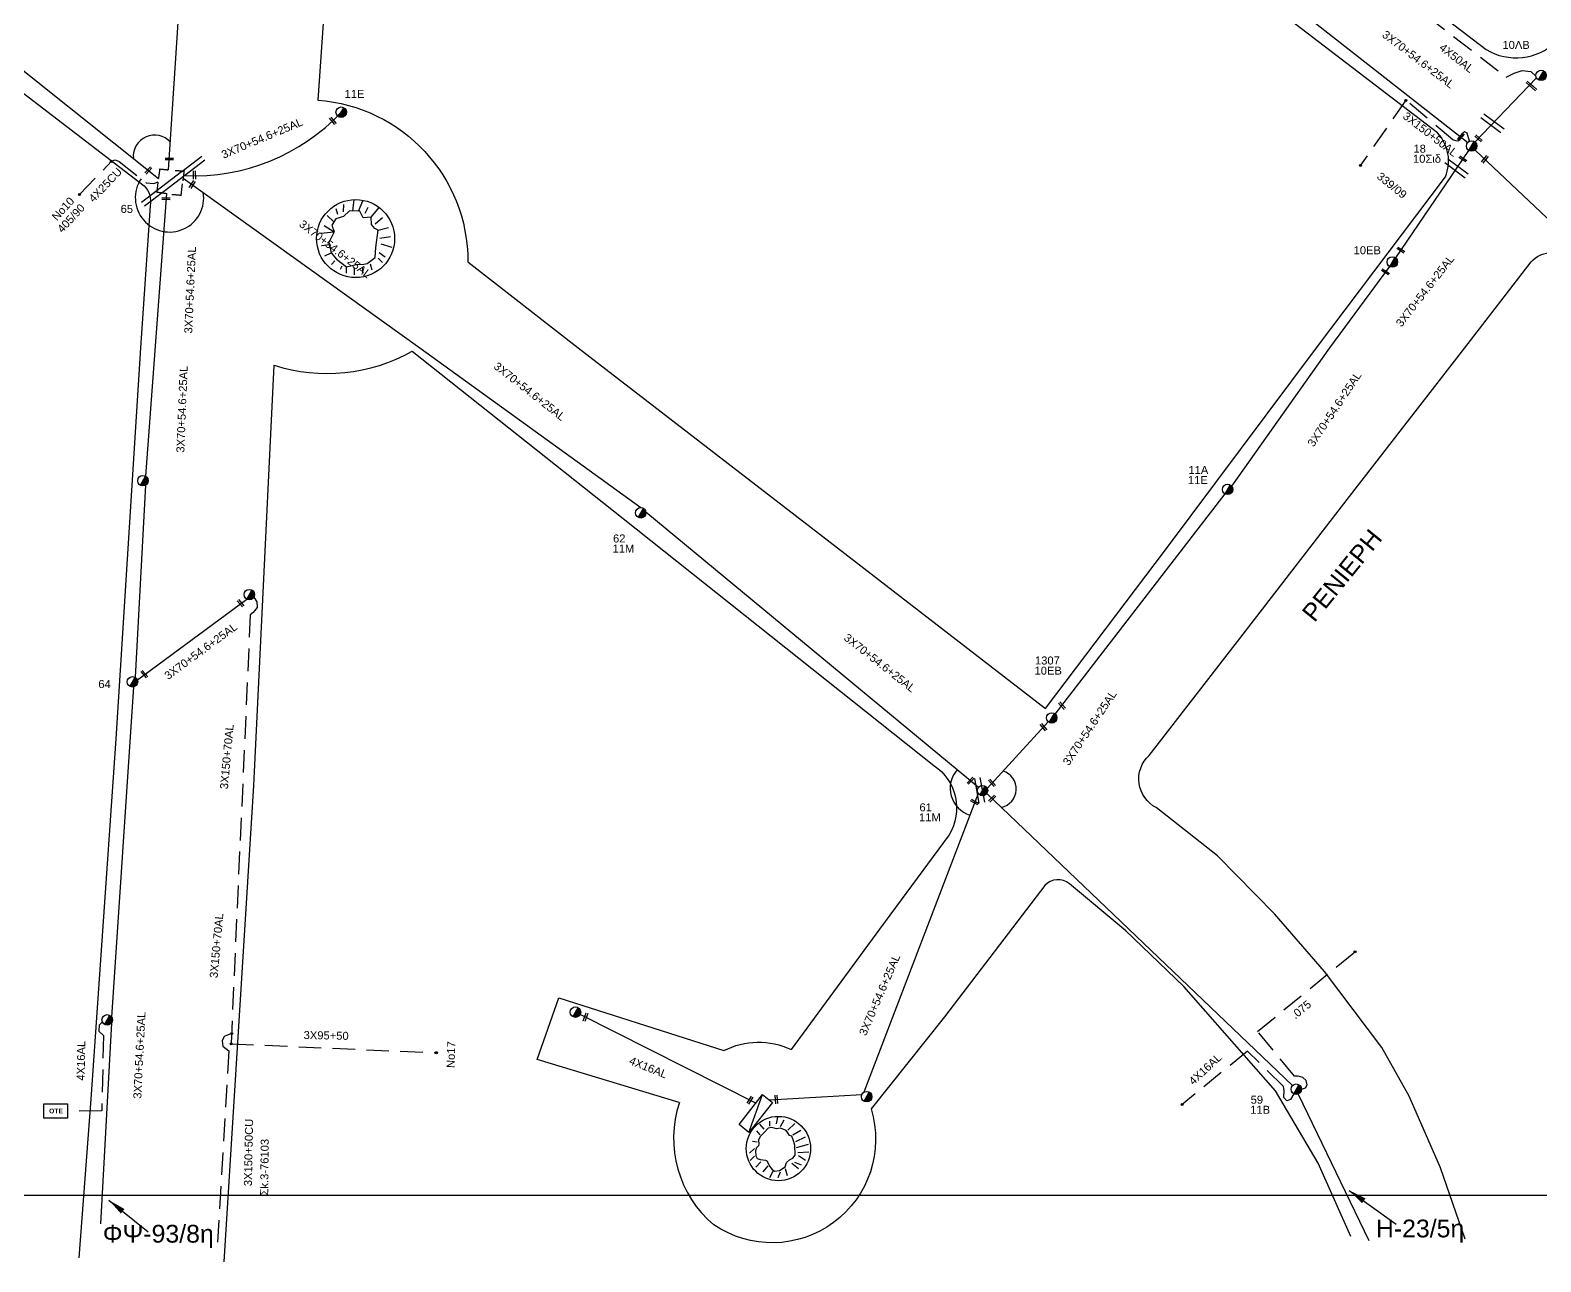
# Model space of a CAD drawing. Header units: millimetres. Extents: x 895 to 1951, y 728 to 1259.
# Drawn here: x 1381.8 to 1551.7, y 738.5 to 877 of the extents above; entities that cross this region are included whole.
import ezdxf

# ---------------------------------------------------------------- set-up
doc = ezdxf.new("R2010")
doc.units = ezdxf.units.MM
doc.linetypes.add('DASHED', pattern=[19.05, 12.7, -6.35])
for name, color, linetype in [('Pillar OTE', 7, 'Continuous'), ('Άγνωστα', 7, 'Continuous'), ('Γέφυρες Εναέριου Δικτύου', 7, 'Continuous'), ('Επιγραφές - Σχήματα', 7, 'Continuous'), ('Καλώδια ΧΤ   3x150+50AL', 7, 'DASHED'), ('Καλώδια ΧΤ   3x150+50CU', 7, 'DASHED'), ('Καλώδια ΧΤ   4x16AL', 7, 'DASHED'), ('Καλώδια ΧΤ   4x25CU', 7, 'DASHED'), ('Μηχανική τομή', 7, 'Continuous'), ('Στύλος ΦΜ', 7, 'Continuous'), ('Στύλος ΦΜ @ 1', 7, 'Continuous'), ('Συνδέσεις', 7, 'Continuous'), ('Συνεστραμμένα ΧΤ   3x70+54.6+25 AL', 7, 'SYN_LINE'), ('Τομή', 7, 'Continuous'), ('Υποσταθμοί', 7, 'Continuous'), ('Υπόβαθρο ΔΕΗ', 7, 'Continuous'), ('Υπόγεια καλώδια Δικτύου ΧΤ και Παρ. ΧΤ - 3X150+70 AL', 7, 'DASHED'), ('Υπόγεια καλώδια Παροχών ΧΤ   .075', 7, 'DASHED'), ('Υπόγεια καλώδια Παροχών ΧΤ   4x16AL', 7, 'DASHED'), ('Υπόγεια καλώδια Παροχών ΧΤ   4x50AL', 7, 'DASHED')]:
    doc.layers.add(name, color=color, linetype=linetype)
doc.styles.add('arial', font='ARIAL.TTF')
doc.styles.get("Standard").update_dxf_attribs({"font": 'ARIAL.TTF'})
doc.linetypes.add('SYN_LINE', pattern='A,0.5,-0.0001,["/\\/\\/\\/",Standard,S=0.1,R=0,X=0,Y=-0.05],-0.25', length=0.7501)
doc.dimstyles.new('ISO-25', dxfattribs={"dimtxt": 2.5, "dimasz": 2.5, "dimexe": 1.25, "dimexo": 0.625, "dimtad": 1, "dimtxsty": 'Standard', "dimcen": 2.5, "dimadec": 0, "dimazin": 0, "dimtfac": 1, "dimtmove": 0, "dimatfit": 3, "dimfxl": 1, "dimarcsym": 0})

# ---------------------------------------------------------------- blocks, each defined once
blk = doc.blocks.new('ΥΠΑΡΧΩΝ ΤΣΙΜΕΝΤΕΝΙΟΣ ΣΤΥΛΟΣ')
at = {"layer": 'Στύλος ΦΜ'}
blk.add_hatch(color=7, dxfattribs=at).paths.add_polyline_path([(-1.29, -2.28, 0.574793), (2.62, 0, 0.268822), (1.3, 2.27)])
at = {"layer": 'Στύλος ΦΜ', "color": 7}
blk.add_line((-1.29, -2.28), (1.3, 2.27), dxfattribs=at)
blk.add_circle((0, 0), 2.62, dxfattribs=at)
at = {"layer": 'Στύλος ΦΜ', "flags": 4}
for tag, p in [('ΑΡΙΘΜΟΣ', (-4.68, 8.05)), ('ΤΥΠΟΣ', (-4.91, 3.03))]:
    blk.add_attdef(tag, p, '', height=4, dxfattribs=at)
blk = doc.blocks.new('ΜΗΧΑΝΙΚΗ ΤΟΜΗ')
at = {"layer": 'Μηχανική τομή', "ltscale": 40}
for p, q in [((-1.89, 0.78), (1.89, 0.78)), ((1.89, 0), (-1.89, 0))]:
    blk.add_line(p, q, dxfattribs=at)
blk = doc.blocks.new('ΤΟΜΗ')
at = {"layer": 'Τομή', "ltscale": 40}
for p, q in [((-5.68, 0), (5.68, 0)), ((5.68, -2.33), (-5.68, -2.33))]:
    blk.add_line(p, q, dxfattribs=at)
blk = doc.blocks.new('_ΣΥΝΔΕΣΗ')
at = {"layer": 'Συνδέσεις', "linetype": 'SYN_LINE', "ltscale": 40}
blk.add_hatch(color=256, dxfattribs=at).paths.add_polyline_path([(0.5, -0.01, 1), (-0.5, -0.01, 1)])
at = {"layer": 'Συνδέσεις'}
blk.add_circle((0, -0.01), 0.5, dxfattribs=at)
blk = doc.blocks.new('ΠΡΟΒΛΕΠΟΜΕΝΟΣ ΥΠΟΣΤΑΘΜΟΣ ΣΕ ΚΛΕΙΣΤΟ ΧΩΡΟ')
at = {"layer": 'Υποσταθμοί', "ltscale": 40}
blk.add_line((-9.52, -3.13), (9.52, 3.13), dxfattribs=at)
blk.add_lwpolyline([(-9.52, -3.13), (-9.52, 3.13), (9.52, 3.13), (9.52, -3.13)], close=True, dxfattribs=at)
at = {"layer": 'Υποσταθμοί', "linetype": 'SYN_LINE', "ltscale": 40, "flags": 1}
for tag, p in [('ΜΕΤΑΣΧΗΜΑΤΙΣΜΟΣ', (11.6, 2.32)), ('ΙΣΧΥΣ', (11.57, -0.79)), ('ΑΡΙΘΜΟΣ', (11.71, -3.81))]:
    blk.add_attdef(tag, p, '', height=2, dxfattribs=at)
blk = doc.blocks.new('PILLAR ΟΤΕ')
at = {"layer": 'Pillar OTE', "ltscale": 40}
blk.add_lwpolyline([(-3.31, 2.02), (3.39, 2.02), (3.39, -1.99), (-3.31, -1.99)], close=True, dxfattribs=at)
at = {"layer": 'Pillar OTE', "insert": (-1.81, 0.71), "char_height": 1.3575, "width": 109.961, "attachment_point": 1}
blk.add_mtext('{\\fArial|b1|i0|c161|p34;OTE}', dxfattribs=at)

msp = doc.modelspace()

# ---------------------------------------------------------------- linework, layer by layer
at = {"layer": 'Άγνωστα'}
msp.add_lwpolyline([(1544.26, 864.39), (1544.17, 864.46)], dxfattribs=at)
at = {"layer": 'Άγνωστα', "color": 2}
for points in [[(1489.35, 791.14), (1523.73, 758.3)], [(1524.38, 757.35), (1532.34, 740.87)]]:
    msp.add_lwpolyline(points, dxfattribs=at)
at = {"layer": 'Άγνωστα', "color": 1, "linetype": 'DASHED', "ltscale": 0.2}
msp.add_lwpolyline([(1404.35, 762.99), (1427.44, 761.99)], dxfattribs=at)
at = {"layer": 'Γέφυρες Εναέριου Δικτύου'}
for centre, radius, start, end in [((1395.74, 862.79), 2.39, 41.8335, 185.2705), ((1397.43, 858.13), 3.85, 146.1286, 9.076), ((1488.37, 791.73), 3.14, 138.2559, 253.1964), ((1490.55, 791.65), 2.11, 281.7917, 72.5819)]:
    msp.add_arc(centre, radius, start, end, dxfattribs=at)
at = {"layer": 'Επιγραφές - Σχήματα'}
msp.add_lwpolyline([(897.66, 745.99), (1897.31, 745.99), (1897.31, 1250.94), (897.66, 1250.94)], close=True, dxfattribs=at)
at = {"layer": 'Επιγραφές - Σχήματα', "const_width": 0.15}
for points in [[(1396.2, 860.3), (1396.34, 861.35), (1397.31, 861.26)], [(1397.13, 858.6), (1396.01, 858.76), (1396.14, 859.92)], [(1398.87, 859.71), (1398.72, 858.41), (1397.68, 858.5)], [(1398.04, 861.2), (1399.07, 861.11), (1398.94, 860.03)]]:
    msp.add_lwpolyline(points, dxfattribs=at)
at = {"layer": 'Καλώδια ΧΤ   3x150+50AL', "color": 85, "ltscale": 0.2}
msp.add_lwpolyline([(1543.64, 864.48), (1543.4, 865.39), (1543.11, 865.55), (1542.93, 865.43), (1542.59, 864.84), (1542.34, 864.51), (1542.1, 864.52), (1541.79, 864.63), (1536.49, 869.09), (1531.38, 861.78)], dxfattribs=at)
at = {"layer": 'Καλώδια ΧΤ   3x150+50CU', "color": 1, "ltscale": 0.2}
msp.add_lwpolyline([(1404.4, 764.16), (1403.58, 763.8), (1403.35, 763.33), (1403.41, 762.72), (1404.09, 762.2), (1402.84, 740.69)], dxfattribs=at)
at = {"layer": 'Καλώδια ΧΤ   4x16AL', "color": 1, "ltscale": 0.2}
msp.add_lwpolyline([(1389.88, 765.47), (1389.52, 765.08), (1389.49, 764.41), (1390, 763.92), (1389.8, 755.45), (1385.98, 755.4)], dxfattribs=at)
at = {"layer": 'Καλώδια ΧΤ   4x25CU', "color": 1, "ltscale": 0.2}
msp.add_lwpolyline([(1387.27, 858.47), (1387.31, 858.49), (1390.91, 862.23), (1391.33, 862.39), (1391.77, 862.22), (1394.82, 859.81), (1395.66, 859.75), (1395.66, 859.75), (1396.14, 859.92)], dxfattribs=at)
at = {"layer": 'Συνεστραμμένα ΧΤ   3x70+54.6+25 AL', "color": 151, "ltscale": 20}
for points in [[(1397.31, 861.26), (1401.01, 917.86)], [(1375.88, 876.5), (1396.2, 860.3), (1396.2, 860.3)]]:
    msp.add_lwpolyline(points, dxfattribs=at)
at = {"layer": 'Συνεστραμμένα ΧΤ   3x70+54.6+25 AL', "color": 85, "ltscale": 20}
for points in [[(1502.64, 896.36), (1543.46, 864.36)], [(1544.27, 863.5), (1567.84, 841.25), (1581.17, 828.59)]]:
    msp.add_lwpolyline(points, dxfattribs=at)
at = {"layer": 'Συνεστραμμένα ΧΤ   3x70+54.6+25 AL', "color": 27, "ltscale": 20}
msp.add_lwpolyline([(1544.28, 864.37), (1544.26, 864.39), (1551.17, 871.63)], dxfattribs=at)
at = {"layer": 'Συνεστραμμένα ΧΤ   3x70+54.6+25 AL', "color": 2, "ltscale": 20}
for points in [[(1543.55, 863.46), (1535.33, 851.37), (1535.33, 851.37)], [(1534.64, 850.42), (1527.9, 841.25), (1516.89, 825.72)], [(1497.05, 800.07), (1516.15, 824.83)], [(1489.4, 791.71), (1496.26, 799.2)]]:
    msp.add_lwpolyline(points, dxfattribs=at)
at = {"layer": 'Συνεστραμμένα ΧΤ   3x70+54.6+25 AL', "color": 1, "linetype": 'SYN_LINE', "ltscale": 20}
msp.add_lwpolyline([(1398.98, 860.35), (1425.58, 841.25), (1450.43, 823.3)], dxfattribs=at)
at = {"layer": 'Συνεστραμμένα ΧΤ   3x70+54.6+25 AL', "color": 1, "ltscale": 20}
for points in [[(1397.08, 858.61), (1394.74, 826.83)], [(1394.74, 825.81), (1393.55, 804.21)], [(1451.01, 822.8), (1488.41, 791.85)], [(1393.81, 803.92), (1406.12, 813)], [(1393.38, 803.13), (1390.92, 766.01)], [(1488.38, 791.14), (1475.54, 757.55)], [(1390.9, 765.35), (1389.65, 742.75)], [(1475.29, 757.26), (1464.94, 756.65)]]:
    msp.add_lwpolyline(points, dxfattribs=at)
at = {"layer": 'Συνεστραμμένα ΧΤ   3x70+54.6+25 AL', "color": 1, "linetype": 'SYN_LINE', "ltscale": 20}
msp.add_arc((1400.19, 883.35), 22.75, 267.3822, 316.7005, dxfattribs=at)
at = {"layer": 'Υπόβαθρο ΔΕΗ'}
for points in [[(1423.14, 1002.7), (1422.68, 995.4), (1421.14, 974.58), (1422.56, 974.49), (1425.2, 973.7), (1428, 972.49), (1430.49, 970.89), (1432.36, 969.16), (1434.16, 967.04), (1435.57, 964.83), (1436.86, 961.98), (1437.76, 959.23), (1438.21, 956.71), (1453.13, 945.34), (1545.51, 874.79, 0.330888), (1553.4, 875.65)], [(1526.44, 841.25), (1540.94, 860.5, 0.292789), (1540.06, 865.42), (1508.83, 889.33), (1471.24, 917.57), (1436.27, 943.91), (1436.27, 943.91, -0.18798), (1419.5, 947.08), (1414.1, 869.1, -0.394392), (1430.99, 850.92), (1443.39, 841.25), (1470.92, 820.05), (1495.96, 800.71), (1509.44, 818.53), (1526.44, 841.25)], [(1367.29, 741.26), (1352.92, 786.49), (1339.26, 827.32), (1334.46, 841.25), (1309.96, 915.57), (1315.28, 920.32), (1394.57, 859.47), (1394.57, 859.47, -0.261674), (1395.24, 857.21), (1394.18, 841.25), (1391.39, 797.28), (1388.57, 756.78), (1387.24, 738.94)], [(1543.17, 741.02), (1540.39, 749.05), (1536.86, 757.09), (1533.78, 762.57), (1527.33, 771.11), (1521.71, 777.63), (1515.3, 784.13), (1508.42, 789.55, -0.520722), (1507.61, 795.43), (1518.47, 809.38), (1529.9, 824.19), (1543.13, 841.25), (1550.57, 850.94, -0.365054), (1555.07, 851.38), (1566.6, 841.25), (1576.81, 830.96), (1585.04, 821.49), (1591.86, 812.3), (1603.72, 795.74), (1617.52, 773.45, -0.441492), (1616.29, 766.18), (1597.71, 757.26), (1579.84, 748.56), (1560.73, 739.06)], [(1403.57, 738.49), (1406.91, 792.04), (1409.2, 839.29, 0.206192), (1424.73, 840.88), (1448.44, 822.06), (1483.4, 794.31, -0.401397), (1485.11, 786.48), (1477.29, 775.87), (1467.34, 762.36)], [(1530.29, 741.31), (1526.63, 749.56), (1521.82, 757.69), (1511.53, 769.45), (1505.01, 775.69), (1498.65, 780.98, 0.398829), (1495.87, 780.8), (1484.58, 766.04), (1476.33, 755.68, -0.70856), (1458.66, 742.63, 2.785673)], [(1454.77, 756.4), (1438.78, 761.23), (1441.21, 768.15), (1459.77, 762.23, -0.234892), (1467.34, 762.36, -0.764107)]]:
    msp.add_lwpolyline(points, format="xyb", dxfattribs=at)
for points in [[(1419.67, 850.73), (1420.55, 851.42), (1420.65, 852.54), (1420.88, 854.49), (1420.53, 854.66), (1420.15, 855.12), (1420.11, 855.95), (1419.2, 855.87), (1418.84, 856.63), (1417.68, 856.65), (1416.99, 856.03), (1416.14, 855.76), (1415.7, 855.07), (1415.93, 854.29), (1415.33, 853.12), (1415.62, 851.94), (1416.2, 851.23), (1417.33, 850.36), (1418.45, 850.62), (1419.3, 850.67), (1419.67, 850.73)], [(1416.12, 856.93), (1416.34, 856.3)], [(1417.01, 857.36), (1416.97, 856.54)], [(1418.05, 856.64), (1418.18, 857.93)], [(1418.7, 856.63), (1419.16, 857.78)], [(1419.44, 856.41), (1419.77, 857.06)], [(1420.11, 855.95), (1421.02, 857.02)], [(1414.84, 855.01), (1415.93, 854.29)], [(1415.15, 856.14), (1415.92, 855.42)], [(1420.56, 855.19), (1421.37, 855.92)], [(1420.88, 854.49), (1422.06, 854.8)], [(1414.43, 854.17), (1415.93, 854.29)], [(1421.07, 853.6), (1422.29, 853.76)], [(1421.19, 852.95), (1422.42, 852.58)], [(1414.53, 852.77), (1414.55, 852.77), (1415.39, 852.88)], [(1414.9, 851.59), (1415.62, 851.94)], [(1420.88, 851.35), (1421.38, 850.87)], [(1421, 851.96), (1421.69, 851.48)], [(1415.63, 850.61), (1416.01, 851.03)], [(1416.65, 850.11), (1416.85, 850.48)], [(1417.33, 849.67), (1417.33, 850.36)], [(1418.22, 849.46), (1418.23, 850.29)], [(1419.11, 850.34), (1419.17, 849.64)], [(1420.01, 850.72), (1420.17, 850.03)], [(1465.71, 753.98), (1465.85, 754.75)], [(1466.15, 753.68), (1466.55, 754.43)], [(1463.33, 750.94), (1463.38, 750.4), (1463.54, 750.09), (1463.85, 749.98), (1464.48, 749.93), (1464.62, 749.85), (1464.78, 749.56), (1464.9, 749.22), (1465.23, 748.85), (1465.49, 748.69), (1466.05, 748.74), (1466.66, 749.16), (1466.83, 749.64), (1467.15, 749.95), (1467.54, 750.12), (1467.8, 750.47), (1467.76, 751.59), (1467.57, 752.21), (1467.42, 752.62), (1467.16, 752.69), (1466.98, 752.99), (1466.79, 753.23), (1466.15, 753.5), (1465.69, 753.43), (1465.16, 753.6), (1464.78, 753.5), (1464.3, 753.02), (1463.87, 752.56), (1463.66, 752.17), (1463.72, 751.75), (1463.67, 751.53), (1463.4, 751.27), (1463.33, 750.94)], [(1463.88, 752.76), (1463.47, 753.21)], [(1464.31, 753.39), (1463.83, 753.95)], [(1464.94, 753.74), (1464.94, 754.29)], [(1466.98, 753.28), (1467.75, 754.02)], [(1467.55, 752.77), (1468.42, 753.28)], [(1463.22, 751.23), (1462.66, 750.71)], [(1463.53, 751.94), (1463, 752.01)], [(1467.87, 752.01), (1468.95, 752.55)], [(1467.95, 751.32), (1469.3, 751.7)], [(1463.24, 750.35), (1462.74, 749.89)], [(1463.95, 749.73), (1463.38, 749.14)], [(1464.71, 749.28), (1464.16, 748.6)], [(1467.42, 749.56), (1468.17, 748.97)], [(1467.72, 749.67), (1468.48, 749.38)], [(1468.11, 750.79), (1469.32, 750.86)], [(1468.17, 750.42), (1468.96, 749.92)], [(1465.27, 748.62), (1464.92, 747.91)], [(1466.12, 748.57), (1465.84, 747.94)], [(1466.66, 748.97), (1466.91, 748.17)]]:
    msp.add_lwpolyline(points, dxfattribs=at)
for centre, radius in [((1418.36, 853.54), 4.39), ((1465.92, 751.22), 3.62)]:
    msp.add_circle(centre, radius, dxfattribs=at)
msp.add_arc((1466.81, 752.36), 12.69, 161.4542, 230.0901, dxfattribs=at)
at = {"layer": 'Υπόγεια καλώδια Δικτύου ΧΤ και Παρ. ΧΤ - 3X150+70 AL', "color": 1, "ltscale": 0.2}
msp.add_lwpolyline([(1406.92, 813.22), (1407.24, 812.69), (1407.3, 812.06), (1406.84, 811.51), (1406.51, 811.25), (1404.35, 762.99)], dxfattribs=at)
at = {"layer": 'Υπόγεια καλώδια Παροχών ΧΤ   .075', "color": 2, "ltscale": 0.2}
msp.add_lwpolyline([(1524.75, 757.89), (1525.19, 758.05), (1525.38, 758.4), (1525.28, 758.87), (1524.9, 759.22), (1524.36, 759.34), (1523.97, 759.34), (1519.81, 764.39), (1530.77, 773.34)], dxfattribs=at)
at = {"layer": 'Υπόγεια καλώδια Παροχών ΧΤ   4x16AL', "color": 1, "linetype": 'SYN_LINE', "ltscale": 20}
msp.add_lwpolyline([(1463.38, 756.32), (1443.62, 766.3)], dxfattribs=at)
at = {"layer": 'Υπόγεια καλώδια Παροχών ΧΤ   4x16AL', "color": 2, "ltscale": 0.2}
msp.add_lwpolyline([(1523.87, 757.38), (1523.5, 756.75), (1523.1, 756.6), (1522.78, 756.95), (1522.79, 757.73), (1522.71, 758.21), (1518.68, 762.18), (1511.34, 756.18)], dxfattribs=at)
at = {"layer": 'Υπόγεια καλώδια Παροχών ΧΤ   4x50AL', "color": 27, "ltscale": 0.2}
msp.add_lwpolyline([(1548.08, 890.65), (1538.84, 878.6), (1547.78, 871.71), (1548.66, 872.15), (1549.57, 872.43), (1550.55, 872.34), (1551.13, 871.76)], dxfattribs=at)

# ---------------------------------------------------------------- block references
at = {"layer": 'Pillar OTE', "xscale": 0.3999999999999773, "yscale": 0.3999999999999773, "zscale": 0.3999999999999773}
msp.add_blockref('PILLAR ΟΤΕ', (1384.61, 755.43), dxfattribs=at)
at = {"layer": 'Μηχανική τομή'}
for p, xscale, yscale, zscale, rotation in [((1550.36, 870.78), 0.2499999999999291, 0.2499999999999291, 0.2499999999999291, 319.1265818057121), ((1550.72, 870.47), 0.2499999999999291, 0.2499999999999291, 0.2499999999999291, 319.1265818057121), ((1415.71, 866.72), 0.250000000000089, 0.250000000000089, 0.250000000000089, 309.1643202584143), ((1542.75, 864.92), 0.2499999999999578, 0.2499999999999578, 0.2499999999999578, 50.8544721453577), ((1544.59, 864.74), 0.2499999999999291, 0.2499999999999291, 0.2499999999999291, 319.1265818057121), ((1394.98, 861.27), 0.2500000000000828, 0.2500000000000828, 0.2500000000000828, 226.8618093897773), ((1397.4, 862.59), 0.250000000000077, 0.250000000000077, 0.250000000000077, 181.1309011691869), ((1542.84, 862.42), 0.2499999999999186, 0.2499999999999186, 0.2499999999999186, 327.5537782283651), ((1545.44, 862.4), 0.2499999999999578, 0.2499999999999578, 0.2499999999999578, 50.8544721453577), ((1545.44, 862.4), 0.2499999999999578, 0.2499999999999578, 0.2499999999999578, 50.8544721453577), ((1399.91, 859.68), 0.2500000000000891, 0.2500000000000891, 0.2500000000000891, 237.4282340990246), ((1400.13, 860.68), 0.250000000000089, 0.250000000000089, 0.250000000000089, 271.5847586042607), ((1397.04, 858.12), 0.2500000000000895, 0.2500000000000895, 0.2500000000000895, 178.4594622494564), ((1535.87, 852.17), 0.2499999999999186, 0.2499999999999186, 0.2499999999999186, 327.5537782283651), ((1534.13, 849.71), 0.2499999999999186, 0.2499999999999186, 0.2499999999999186, 327.5537782283651), ((1405.49, 812.6), 0.2499999999999632, 0.2499999999999632, 0.2499999999999632, 131.3795598557223), ((1394.68, 804.63), 0.2499999999999632, 0.2499999999999632, 0.2499999999999632, 131.3795598557223), ((1497.88, 801.08), 0.2499999999999632, 0.2499999999999632, 0.2499999999999632, 131.3795598557223), ((1495.8, 798.67), 0.2499999999999632, 0.2499999999999632, 0.2499999999999632, 131.3795598557223), ((1487.6, 792.52), 0.2499999999999518, 0.2499999999999518, 0.2499999999999518, 45.47823942370939), ((1490.02, 792.41), 0.2499999999999632, 0.2499999999999632, 0.2499999999999632, 131.3795598557223), ((1488.04, 790.26), 0.2499999999999648, 0.2499999999999648, 0.2499999999999648, 150.4781647290848), ((1490.02, 790.5), 0.2499999999999518, 0.2499999999999518, 0.2499999999999518, 45.47823942370939), ((1444.3, 765.96), 0.250000000000046, 0.250000000000046, 0.250000000000046, 69.7613599486527), ((1462.8, 756.61), 0.2500000000000057, 0.2500000000000057, 0.2500000000000057, 58.58016991430023), ((1465.77, 756.75), 0.2500000000000897, 0.2500000000000897, 0.2500000000000897, 94.00122967839583)]:
    msp.add_blockref('ΜΗΧΑΝΙΚΗ ΤΟΜΗ', p, dxfattribs=dict(at, xscale=xscale, yscale=yscale, zscale=zscale, rotation=rotation))
at = {"layer": 'Στύλος ΦΜ @ 1', "ltscale": 40}
ref = msp.add_blockref('ΥΠΑΡΧΩΝ ΤΣΙΜΕΝΤΕΝΙΟΣ ΣΤΥΛΟΣ', (1551.7, 871.89), dxfattribs=dict(at, xscale=0.2249999999999091, yscale=0.2249999999999091, zscale=0.2249999999999091))
ref.add_attrib('ΤΥΠΟΣ', '10ΛB', (1547.35, 874.87), dxfattribs={"layer": 'Στύλος ΦΜ', "height": 0.9, "flags": 4})
ref = msp.add_blockref('ΥΠΑΡΧΩΝ ΤΣΙΜΕΝΤΕΝΙΟΣ ΣΤΥΛΟΣ', (1416.74, 867.75), dxfattribs=dict(at, xscale=0.2249999999999091, yscale=0.2249999999999091, zscale=0.2249999999999091))
ref.add_attrib('ΤΥΠΟΣ', '11Ε', (1417.12, 869.36), dxfattribs={"layer": 'Στύλος ΦΜ', "height": 0.9, "flags": 4})
ref = msp.add_blockref('ΥΠΑΡΧΩΝ ΤΣΙΜΕΝΤΕΝΙΟΣ ΣΤΥΛΟΣ', (1543.88, 863.95), dxfattribs=dict(at, xscale=0.2249999999999091, yscale=0.2249999999999091, zscale=0.2249999999999091))
ref.add_attrib('ΤΥΠΟΣ', '10Σιδ', (1537.29, 862.07), dxfattribs={"layer": 'Στύλος ΦΜ', "height": 0.9, "flags": 4})
ref.add_attrib('ΑΡΙΘΜΟΣ', '18', (1537.34, 863.2), dxfattribs={"layer": 'Στύλος ΦΜ', "height": 0.9, "flags": 4})
ref = msp.add_blockref('ΥΠΑΡΧΩΝ ΤΣΙΜΕΝΤΕΝΙΟΣ ΣΤΥΛΟΣ', (1534.97, 850.91), dxfattribs=dict(at, xscale=0.2249999999999091, yscale=0.2249999999999091, zscale=0.2249999999999091))
ref.add_attrib('ΤΥΠΟΣ', '10EB', (1530.61, 851.78), dxfattribs={"layer": 'Στύλος ΦΜ', "height": 0.9, "flags": 4})
ref = msp.add_blockref('ΥΠΑΡΧΩΝ ΤΣΙΜΕΝΤΕΝΙΟΣ ΣΤΥΛΟΣ', (1516.44, 825.34), dxfattribs=dict(at, xscale=0.2249999999999091, yscale=0.2249999999999091, zscale=0.2249999999999091))
ref.add_attrib('ΤΥΠΟΣ', '11E', (1511.97, 825.94), dxfattribs={"layer": 'Στύλος ΦΜ', "height": 0.9, "flags": 4})
ref.add_attrib('ΑΡΙΘΜΟΣ', '11A', (1512.03, 827.07), dxfattribs={"layer": 'Στύλος ΦΜ', "height": 0.9, "flags": 4})
at = {"layer": 'Στύλος ΦΜ @ 1', "ltscale": 40, "xscale": 0.2249999999999091, "yscale": 0.2249999999999091, "zscale": 0.2249999999999091}
for p in [(1394.44, 826.32), (1406.41, 813.51), (1390.42, 765.69), (1443.09, 766.56), (1475.84, 757.05)]:
    msp.add_blockref('ΥΠΑΡΧΩΝ ΤΣΙΜΕΝΤΕΝΙΟΣ ΣΤΥΛΟΣ', p, dxfattribs=at)
at = {"layer": 'Στύλος ΦΜ @ 1', "ltscale": 40}
ref = msp.add_blockref('ΥΠΑΡΧΩΝ ΤΣΙΜΕΝΤΕΝΙΟΣ ΣΤΥΛΟΣ', (1450.43, 822.71), dxfattribs=dict(at, xscale=0.2249999999999091, yscale=0.2249999999999091, zscale=0.2249999999999091))
ref.add_attrib('ΤΥΠΟΣ', '11M', (1447.26, 818.24), dxfattribs={"layer": 'Στύλος ΦΜ', "height": 0.9, "flags": 4})
ref.add_attrib('ΑΡΙΘΜΟΣ', '62', (1447.31, 819.37), dxfattribs={"layer": 'Στύλος ΦΜ', "height": 0.9, "flags": 4})
ref = msp.add_blockref('ΥΠΑΡΧΩΝ ΤΣΙΜΕΝΤΕΝΙΟΣ ΣΤΥΛΟΣ', (1496.66, 799.64), dxfattribs=dict(at, xscale=0.2249999999999091, yscale=0.2249999999999091, zscale=0.2249999999999091))
ref.add_attrib('ΤΥΠΟΣ', '10EB', (1494.72, 804.51), dxfattribs={"layer": 'Στύλος ΦΜ', "height": 0.9, "flags": 4})
ref.add_attrib('ΑΡΙΘΜΟΣ', '1307', (1494.77, 805.65), dxfattribs={"layer": 'Στύλος ΦΜ', "height": 0.9, "flags": 4})
ref = msp.add_blockref('ΥΠΑΡΧΩΝ ΤΣΙΜΕΝΤΕΝΙΟΣ ΣΤΥΛΟΣ', (1393.26, 803.7), dxfattribs=dict(at, xscale=0.2249999999999091, yscale=0.2249999999999091, zscale=0.2249999999999091))
ref.add_attrib('ΤΥΠΟΣ', '64', (1389.42, 803), dxfattribs={"layer": 'Στύλος ΦΜ', "height": 0.9, "flags": 4})
ref = msp.add_blockref('ΥΠΑΡΧΩΝ ΤΣΙΜΕΝΤΕΝΙΟΣ ΣΤΥΛΟΣ', (1488.87, 791.47), dxfattribs=dict(at, xscale=0.2249999999999091, yscale=0.2249999999999091, zscale=0.2249999999999091))
ref.add_attrib('ΤΥΠΟΣ', '11M', (1481.73, 788.01), dxfattribs={"layer": 'Στύλος ΦΜ', "height": 0.9, "flags": 4})
ref.add_attrib('ΑΡΙΘΜΟΣ', '61', (1481.78, 789.14), dxfattribs={"layer": 'Στύλος ΦΜ', "height": 0.9, "flags": 4})
ref = msp.add_blockref('ΥΠΑΡΧΩΝ ΤΣΙΜΕΝΤΕΝΙΟΣ ΣΤΥΛΟΣ', (1524.16, 757.89), dxfattribs=dict(at, xscale=0.2249999999999091, yscale=0.2249999999999091, zscale=0.2249999999999091))
ref.add_attrib('ΤΥΠΟΣ', '11B', (1518.98, 755.13), dxfattribs={"layer": 'Στύλος ΦΜ', "height": 0.9, "flags": 4})
ref.add_attrib('ΑΡΙΘΜΟΣ', '59', (1519.03, 756.26), dxfattribs={"layer": 'Στύλος ΦΜ', "height": 0.9, "flags": 4})
at = {"layer": 'Συνδέσεις', "xscale": 0.2249999999999091, "yscale": 0.2249999999999091, "zscale": 0.2249999999999091}
for p in [(1536.49, 869.09), (1390.91, 862.23), (1531.38, 861.78), (1387.31, 858.49), (1530.77, 773.34), (1404.35, 762.99), (1404.44, 764.16), (1427.44, 762), (1511.34, 756.18)]:
    msp.add_blockref('_ΣΥΝΔΕΣΗ', p, dxfattribs=at)
at = {"layer": 'Τομή'}
for p, xscale, yscale, zscale, rotation in [((1546.05, 866.27), 0.2500000000000607, 0.2500000000000607, 0.2500000000000607, 143.1571479680393), ((1400.28, 861.49), 0.2500000000000068, 0.2500000000000068, 0.2500000000000068, 217.3826722266074), ((1542.01, 861.2), 0.2500000000000607, 0.2500000000000607, 0.2500000000000607, 143.1571479680393), ((1398.02, 859.76), 0.2500000000000068, 0.2500000000000068, 0.2500000000000068, 217.3826722266074), ((1395.76, 858.04), 0.2500000000000068, 0.2500000000000068, 0.2500000000000068, 217.3826722266074), ((1488.83, 791.55), 0.2500000000000284, 0.2500000000000284, 0.2500000000000284, 280.3322417706893)]:
    msp.add_blockref('ΤΟΜΗ', p, dxfattribs=dict(at, xscale=xscale, yscale=yscale, zscale=zscale, rotation=rotation))
at = {"layer": 'Υποσταθμοί', "xscale": 0.2249999999999043, "yscale": 0.2249999999999043, "zscale": 0.2249999999999043, "rotation": 51.94415875770733}
msp.add_blockref('ΠΡΟΒΛΕΠΟΜΕΝΟΣ ΥΠΟΣΤΑΘΜΟΣ ΣΕ ΚΛΕΙΣΤΟ ΧΩΡΟ', (1463.37, 755.16), dxfattribs=at)

# ---------------------------------------------------------------- texts
at = {"layer": 'Επιγραφές - Σχήματα', "color": 7, "attachment_point": 1}
for s, insert, char_height, width, rotation in [('ΡΕΝΙΕΡΗ', (1524.66, 811.55), 2, 34.2585, 50.9041), ('3X95+50', (1412.52, 764.44), 0.9, 84.1859, 358.8238)]:
    msp.add_mtext(s, dxfattribs=dict(at, insert=insert, char_height=char_height, width=width, rotation=rotation))
at = {"layer": 'Επιγραφές - Σχήματα', "insert": (1428.58, 760.29), "char_height": 0.9, "width": 42.0929, "attachment_point": 1, "rotation": 88.0179, "style": 'arial'}
msp.add_mtext('No17', dxfattribs=at)
at = {"layer": 'Επιγραφές - Σχήματα', "ltscale": 40, "insert": (1407.62, 745.94), "char_height": 0.9, "width": 23.5114, "attachment_point": 1, "rotation": 89.3477, "style": 'arial'}
msp.add_mtext('{\\fArial|b0|i0|c161|p34;Σk.3-76103}', dxfattribs=at)
at = {"layer": 'Επιγραφές - Σχήματα', "char_height": 2, "width": 42.0929, "attachment_point": 1, "style": 'arial'}
for s, insert in [('ΦΨ-93/8η', (1389.92, 742.64)), ('Η-23/5η', (1533.12, 743.23))]:
    msp.add_mtext(s, dxfattribs=dict(at, insert=insert))
at = {"layer": 'Καλώδια ΧΤ   3x150+50AL', "color": 7, "insert": (1536.61, 867.86), "char_height": 0.9, "width": 84.1859, "attachment_point": 1, "rotation": 322.4447}
msp.add_mtext('3X150+50AL', dxfattribs=at)
at = {"layer": 'Καλώδια ΧΤ   3x150+50CU', "color": 7, "insert": (1405.79, 747), "char_height": 0.9, "width": 84.1859, "attachment_point": 1, "rotation": 88.891}
msp.add_mtext('3X150+50CU', dxfattribs=at)
at = {"layer": 'Καλώδια ΧΤ   4x16AL', "color": 7, "insert": (1386.99, 758.86), "char_height": 0.9, "width": 84.1859, "attachment_point": 1, "rotation": 89.1874}
msp.add_mtext('4X16AL', dxfattribs=at)
at = {"layer": 'Καλώδια ΧΤ   4x25CU', "color": 7, "insert": (1388.24, 858.17), "char_height": 0.9, "width": 84.1859, "attachment_point": 1, "rotation": 46.3767}
msp.add_mtext('4X25CU', dxfattribs=at)
at = {"layer": 'Συνεστραμμένα ΧΤ   3x70+54.6+25 AL', "color": 7, "char_height": 0.9, "width": 84.1859, "attachment_point": 1}
for insert, rotation in [((1534.28, 877.02), 322.6187), ((1403.16, 863.34), 22.9599), ((1412.47, 855.72), 322.3302), ((1399.08, 842.9), 87.4711), ((1535.28, 844.08), 52.1024), ((1434.36, 839.73), 321.9341), ((1398.19, 829.49), 87.7236), ((1525.36, 830.55), 56.2255), ((1396.74, 804.62), 36.3445), ((1473.74, 809.2), 321.9341), ((1497.83, 794.71), 56.2255), ((1474.94, 764.19), 66.6519), ((1393.35, 756.85), 87.171)]:
    msp.add_mtext('3X70+54.6+25AL', dxfattribs=dict(at, insert=insert, rotation=rotation))
at = {"layer": 'Υπόγεια καλώδια Δικτύου ΧΤ και Παρ. ΧΤ - 3X150+70 AL', "color": 7, "char_height": 0.9, "width": 84.1859, "attachment_point": 1}
for s, insert, rotation in [(' 339/09', (1533.44, 861.3), 321.0604), ('No10', (1384.09, 856.1), 47.0675), ('405/90', (1384.71, 854.73), 47.0675), ('65', (1391.93, 857.33), 359.6968), ('3X150+70AL', (1403.09, 791.68), 84.7789), ('3X150+70AL', (1401.93, 770.44), 84.7789)]:
    msp.add_mtext(s, dxfattribs=dict(at, insert=insert, rotation=rotation))
at = {"layer": 'Υπόγεια καλώδια Παροχών ΧΤ   .075', "color": 7, "insert": (1523.48, 766.42), "char_height": 0.9, "width": 84.1859, "attachment_point": 1, "rotation": 39.4345}
msp.add_mtext('.075', dxfattribs=at)
at = {"layer": 'Υπόγεια καλώδια Παροχών ΧΤ   4x16AL', "color": 7, "char_height": 0.9, "width": 84.1859, "attachment_point": 1}
for insert, rotation in [((1449.38, 761.59), 338.0414), ((1511.97, 758.96), 42.8048)]:
    msp.add_mtext('4X16AL', dxfattribs=dict(at, insert=insert, rotation=rotation))
at = {"layer": 'Υπόγεια καλώδια Παροχών ΧΤ   4x50AL', "color": 7, "insert": (1540.71, 875.57), "char_height": 0.9, "width": 84.1859, "attachment_point": 1, "rotation": 322.1383}
msp.add_mtext('4X50AL', dxfattribs=at)

# ---------------------------------------------------------------- leaders
at = {"layer": 'Επιγραφές - Σχήματα', "ltscale": 40}
for points in [[(1530.13, 746.51), (1535.39, 742.71)], [(1390.61, 745.42), (1395.02, 741.84)]]:
    msp.add_leader(points, dimstyle='ISO-25', override={"dimasz": 2, "dimtad": 0}, dxfattribs=at)

doc.saveas('drawing.dxf')
